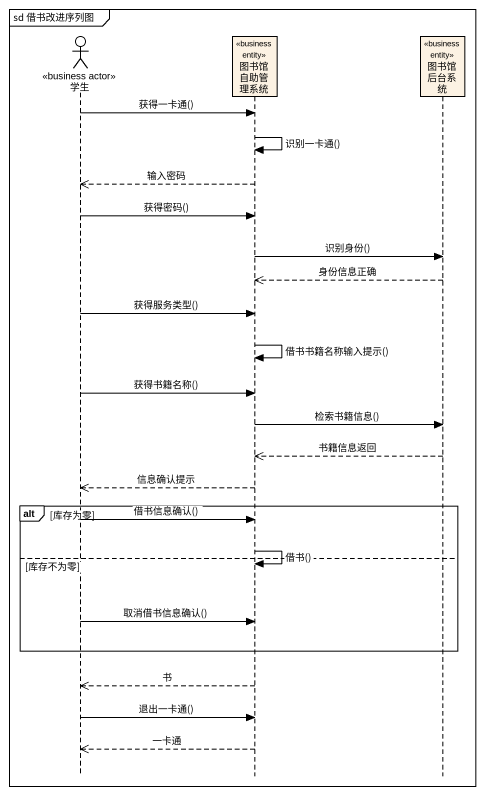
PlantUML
@startuml
mainframe sd 借书改进序列图
hide footbox
actor 学生 <<business actor>>
participant 图书馆自助管理系统 <<business entity>>
participant 图书馆后台系统 <<business entity>>

学生 -> 图书馆自助管理系统 : 获得一卡通()
图书馆自助管理系统 -> 图书馆自助管理系统 : 识别一卡通()
图书馆自助管理系统 -->> 学生 : 输入密码
学生 -> 图书馆自助管理系统 : 获得密码()
图书馆自助管理系统 -> 图书馆后台系统 : 识别身份()
图书馆后台系统 -->> 图书馆自助管理系统 : 身份信息正确
学生 -> 图书馆自助管理系统 : 获得服务类型()
图书馆自助管理系统 -> 图书馆自助管理系统 : 借书书籍名称输入提示()
学生 -> 图书馆自助管理系统 : 获得书籍名称()
图书馆自助管理系统 -> 图书馆后台系统 : 检索书籍信息()
图书馆后台系统 -->> 图书馆自助管理系统 : 书籍信息返回
图书馆自助管理系统 -->> 学生 : 信息确认提示
alt 库存为零
  学生 -> 图书馆自助管理系统 : 借书信息确认()
  图书馆自助管理系统 -> 图书馆自助管理系统 : 借书()
else 库存不为零
  学生 -> 图书馆自助管理系统 : 取消借书信息确认()
end
图书馆自助管理系统 -->> 学生 : 书
学生 -> 图书馆自助管理系统 : 退出一卡通()
图书馆自助管理系统 -->> 学生 : 一卡通
@enduml
